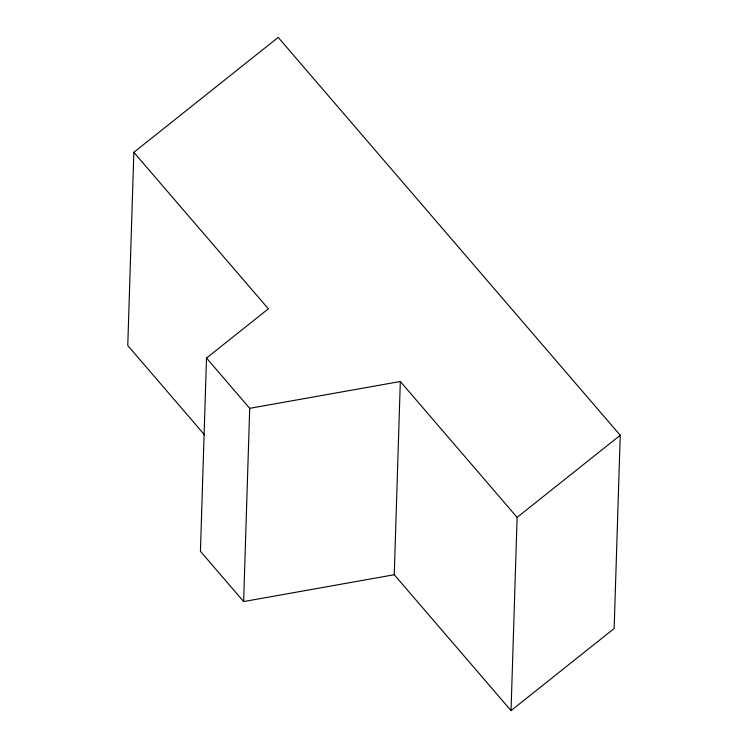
<?xml version="1.0" encoding="UTF-8"?>
<svg xmlns="http://www.w3.org/2000/svg" width="748" height="748" viewBox="0 0 748 748"><rect width="100%" height="100%" fill="white"/><g stroke="black" fill="none" stroke-linecap="round" stroke-linejoin="round"><path stroke-width="1.12" d="M133.845 152.321L268.373 308.821L206.504 358.068L249.701 408.324L400.32 381.499L394.252 574.735L511.043 710.6L614.155 628.516L620.232 435.28L278.2 37.4L133.845 152.321L127.768 345.557L204.541 434.859M206.504 358.068L200.436 551.304L243.633 601.56L394.252 574.735M243.633 601.56L249.701 408.324M511.043 710.6L517.111 517.364L400.32 381.499M517.111 517.364L620.232 435.28"/></g></svg>
